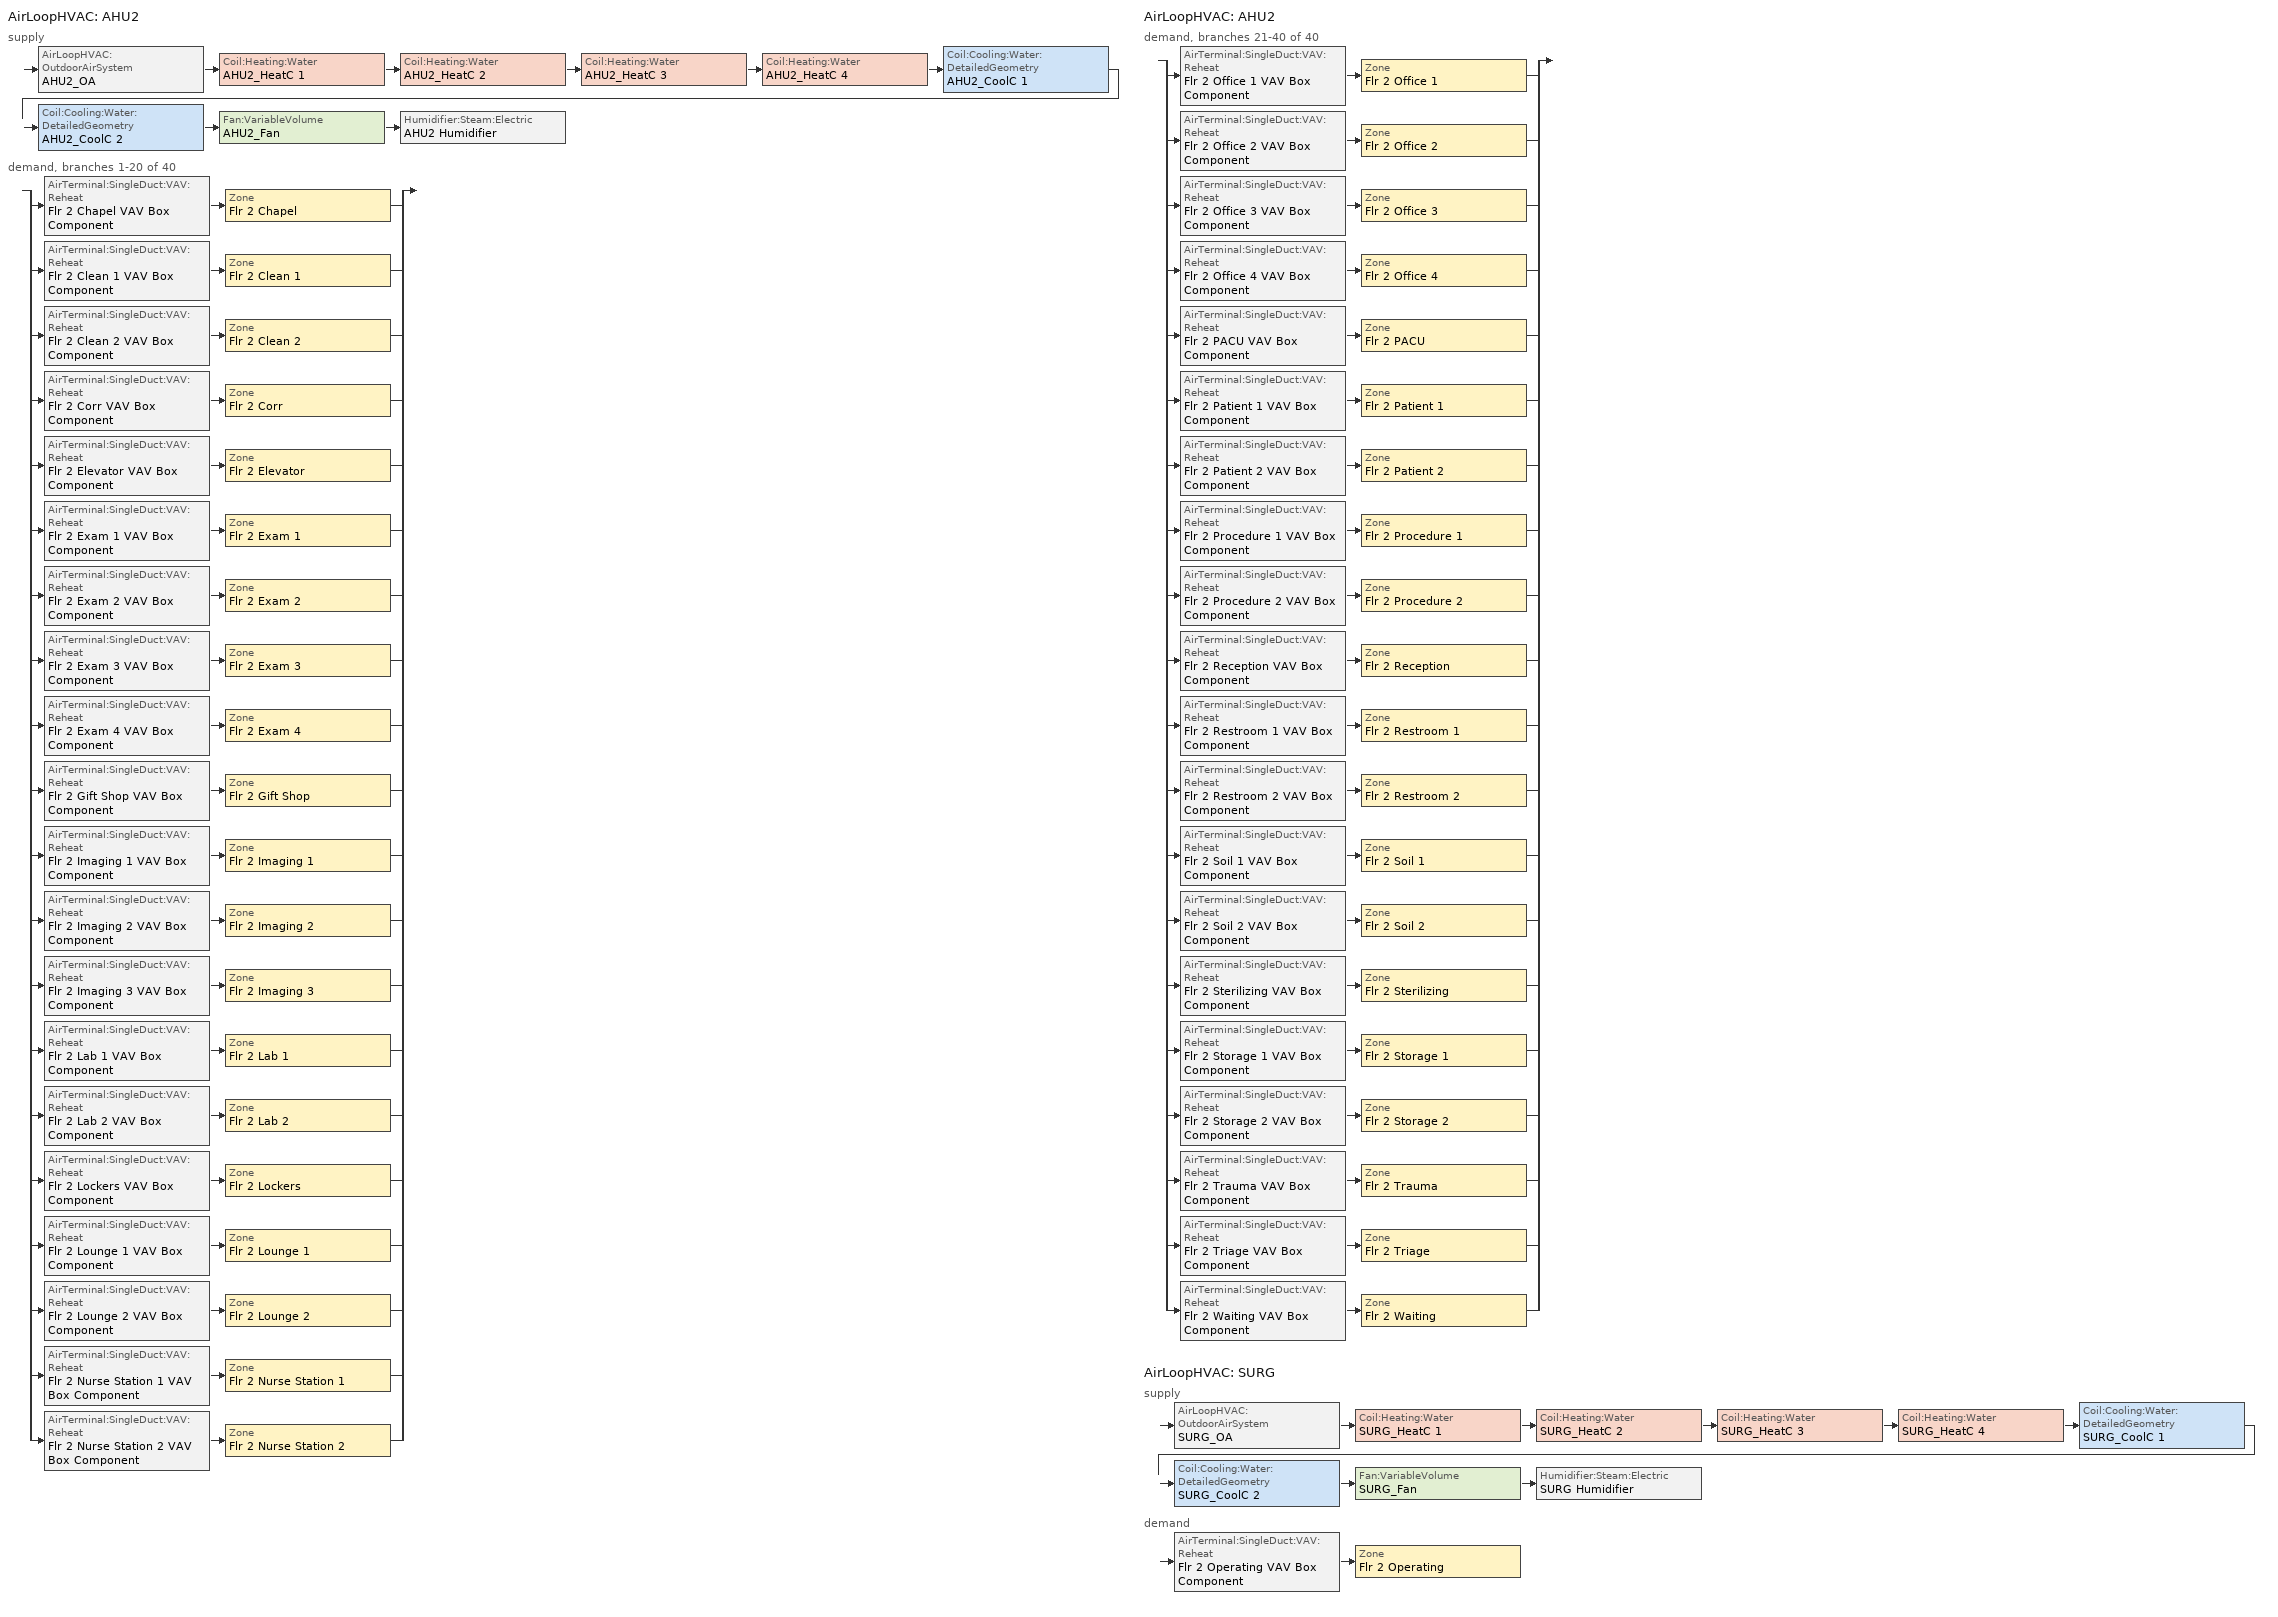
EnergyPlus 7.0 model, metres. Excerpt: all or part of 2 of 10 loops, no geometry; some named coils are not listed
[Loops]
AirLoopHVAC 'AHU2'
 supply: AirLoopHVAC:OutdoorAirSystem 'AHU2_OA' > Coil:Heating:Water 'AHU2_HeatC 1' > Coil:Heating:Water 'AHU2_HeatC 2' > Coil:Heating:Water 'AHU2_HeatC 3' > Coil:Heating:Water 'AHU2_HeatC 4' > Coil:Cooling:Water:DetailedGeometry 'AHU2_CoolC 1' > Coil:Cooling:Water:DetailedGeometry 'AHU2_CoolC 2' > Fan:VariableVolume 'AHU2_Fan' > Humidifier:Steam:Electric 'AHU2 Humidifier'
 demand, branches 1-20 of 40: split
  | AirTerminal:SingleDuct:VAV:Reheat 'Flr 2 Chapel VAV Box Component' > Zone 'Flr 2 Chapel'
  | AirTerminal:SingleDuct:VAV:Reheat 'Flr 2 Clean 1 VAV Box Component' > Zone 'Flr 2 Clean 1'
  | AirTerminal:SingleDuct:VAV:Reheat 'Flr 2 Clean 2 VAV Box Component' > Zone 'Flr 2 Clean 2'
  | AirTerminal:SingleDuct:VAV:Reheat 'Flr 2 Corr VAV Box Component' > Zone 'Flr 2 Corr'
  | AirTerminal:SingleDuct:VAV:Reheat 'Flr 2 Elevator VAV Box Component' > Zone 'Flr 2 Elevator'
  | AirTerminal:SingleDuct:VAV:Reheat 'Flr 2 Exam 1 VAV Box Component' > Zone 'Flr 2 Exam 1'
  | AirTerminal:SingleDuct:VAV:Reheat 'Flr 2 Exam 2 VAV Box Component' > Zone 'Flr 2 Exam 2'
  | AirTerminal:SingleDuct:VAV:Reheat 'Flr 2 Exam 3 VAV Box Component' > Zone 'Flr 2 Exam 3'
  | AirTerminal:SingleDuct:VAV:Reheat 'Flr 2 Exam 4 VAV Box Component' > Zone 'Flr 2 Exam 4'
  | AirTerminal:SingleDuct:VAV:Reheat 'Flr 2 Gift Shop VAV Box Component' > Zone 'Flr 2 Gift Shop'
  | AirTerminal:SingleDuct:VAV:Reheat 'Flr 2 Imaging 1 VAV Box Component' > Zone 'Flr 2 Imaging 1'
  | AirTerminal:SingleDuct:VAV:Reheat 'Flr 2 Imaging 2 VAV Box Component' > Zone 'Flr 2 Imaging 2'
  | AirTerminal:SingleDuct:VAV:Reheat 'Flr 2 Imaging 3 VAV Box Component' > Zone 'Flr 2 Imaging 3'
  | AirTerminal:SingleDuct:VAV:Reheat 'Flr 2 Lab 1 VAV Box Component' > Zone 'Flr 2 Lab 1'
  | AirTerminal:SingleDuct:VAV:Reheat 'Flr 2 Lab 2 VAV Box Component' > Zone 'Flr 2 Lab 2'
  | AirTerminal:SingleDuct:VAV:Reheat 'Flr 2 Lockers VAV Box Component' > Zone 'Flr 2 Lockers'
  | AirTerminal:SingleDuct:VAV:Reheat 'Flr 2 Lounge 1 VAV Box Component' > Zone 'Flr 2 Lounge 1'
  | AirTerminal:SingleDuct:VAV:Reheat 'Flr 2 Lounge 2 VAV Box Component' > Zone 'Flr 2 Lounge 2'
  | AirTerminal:SingleDuct:VAV:Reheat 'Flr 2 Nurse Station 1 VAV Box Component' > Zone 'Flr 2 Nurse Station 1'
  | AirTerminal:SingleDuct:VAV:Reheat 'Flr 2 Nurse Station 2 VAV Box Component' > Zone 'Flr 2 Nurse Station 2'
AirLoopHVAC 'AHU2'
 demand, branches 21-40 of 40: split
  | AirTerminal:SingleDuct:VAV:Reheat 'Flr 2 Office 1 VAV Box Component' > Zone 'Flr 2 Office 1'
  | AirTerminal:SingleDuct:VAV:Reheat 'Flr 2 Office 2 VAV Box Component' > Zone 'Flr 2 Office 2'
  | AirTerminal:SingleDuct:VAV:Reheat 'Flr 2 Office 3 VAV Box Component' > Zone 'Flr 2 Office 3'
  | AirTerminal:SingleDuct:VAV:Reheat 'Flr 2 Office 4 VAV Box Component' > Zone 'Flr 2 Office 4'
  | AirTerminal:SingleDuct:VAV:Reheat 'Flr 2 PACU VAV Box Component' > Zone 'Flr 2 PACU'
  | AirTerminal:SingleDuct:VAV:Reheat 'Flr 2 Patient 1 VAV Box Component' > Zone 'Flr 2 Patient 1'
  | AirTerminal:SingleDuct:VAV:Reheat 'Flr 2 Patient 2 VAV Box Component' > Zone 'Flr 2 Patient 2'
  | AirTerminal:SingleDuct:VAV:Reheat 'Flr 2 Procedure 1 VAV Box Component' > Zone 'Flr 2 Procedure 1'
  | AirTerminal:SingleDuct:VAV:Reheat 'Flr 2 Procedure 2 VAV Box Component' > Zone 'Flr 2 Procedure 2'
  | AirTerminal:SingleDuct:VAV:Reheat 'Flr 2 Reception VAV Box Component' > Zone 'Flr 2 Reception'
  | AirTerminal:SingleDuct:VAV:Reheat 'Flr 2 Restroom 1 VAV Box Component' > Zone 'Flr 2 Restroom 1'
  | AirTerminal:SingleDuct:VAV:Reheat 'Flr 2 Restroom 2 VAV Box Component' > Zone 'Flr 2 Restroom 2'
  | AirTerminal:SingleDuct:VAV:Reheat 'Flr 2 Soil 1 VAV Box Component' > Zone 'Flr 2 Soil 1'
  | AirTerminal:SingleDuct:VAV:Reheat 'Flr 2 Soil 2 VAV Box Component' > Zone 'Flr 2 Soil 2'
  | AirTerminal:SingleDuct:VAV:Reheat 'Flr 2 Sterilizing VAV Box Component' > Zone 'Flr 2 Sterilizing'
  | AirTerminal:SingleDuct:VAV:Reheat 'Flr 2 Storage 1 VAV Box Component' > Zone 'Flr 2 Storage 1'
  | AirTerminal:SingleDuct:VAV:Reheat 'Flr 2 Storage 2 VAV Box Component' > Zone 'Flr 2 Storage 2'
  | AirTerminal:SingleDuct:VAV:Reheat 'Flr 2 Trauma VAV Box Component' > Zone 'Flr 2 Trauma'
  | AirTerminal:SingleDuct:VAV:Reheat 'Flr 2 Triage VAV Box Component' > Zone 'Flr 2 Triage'
  | AirTerminal:SingleDuct:VAV:Reheat 'Flr 2 Waiting VAV Box Component' > Zone 'Flr 2 Waiting'
AirLoopHVAC 'SURG'
 supply: AirLoopHVAC:OutdoorAirSystem 'SURG_OA' > Coil:Heating:Water 'SURG_HeatC 1' > Coil:Heating:Water 'SURG_HeatC 2' > Coil:Heating:Water 'SURG_HeatC 3' > Coil:Heating:Water 'SURG_HeatC 4' > Coil:Cooling:Water:DetailedGeometry 'SURG_CoolC 1' > Coil:Cooling:Water:DetailedGeometry 'SURG_CoolC 2' > Fan:VariableVolume 'SURG_Fan' > Humidifier:Steam:Electric 'SURG Humidifier'
 demand: AirTerminal:SingleDuct:VAV:Reheat 'Flr 2 Operating VAV Box Component' > Zone 'Flr 2 Operating'
[Sizing:Zone] Zone Cooling Design Supply Air Temperature {C}=14; Zone Heating Design Supply Air Temperature {C}=40; Zone Cooling Design Supply Air Humidity Ratio {kg-H20/kg-air}=0.0085; Zone Heating Design Supply Air Humidity Ratio {kg-H20/kg-air}=0.008; Cooling Minimum Air Flow Fraction=0; Heating Design Air Flow Method {Flow/Zone | DesignDay}=DesignDay; Heating Design Air Flow Rate=0; Design Zone Air Distribution Effectiveness in Cooling Mode=1; Design Zone Air Distribution Effectiveness in Heating Mode=1
Name | Design Specification Outdoor Air Object | Cooling Design Air Flow Method {Flow/Zone | DesignDay | DesignDayWithLimit} | Cooling Minimum Air Flow
Flr 2 Chapel | Flr 2 Chapel OA Design Spec | DesignDay
Flr 2 Clean 1 | Flr 2 Clean 1 OA Design Spec | DesignDayWithLimit | 0.151967
Flr 2 Clean 2 | Flr 2 Clean 2 OA Design Spec | DesignDayWithLimit | 0.100682
Flr 2 Corr | Flr 2 Corr OA Design Spec | DesignDayWithLimit | 0.818042
Flr 2 Elevator | Flr 2 Elevator OA Design Spec | DesignDay
Flr 2 Exam 1 | Flr 2 Exam 1 OA Design Spec | DesignDayWithLimit | 1.98218
Flr 2 Exam 2 | Flr 2 Exam 2 OA Design Spec | DesignDayWithLimit | 0.637129
Flr 2 Exam 3 | Flr 2 Exam 3 OA Design Spec | DesignDayWithLimit | 1.91139
Flr 2 Exam 4 | Flr 2 Exam 4 OA Design Spec | DesignDayWithLimit | 1.88779
Flr 2 Gift Shop | Flr 2 Gift Shop OA Design Spec | DesignDay
Flr 2 Imaging 1 | Flr 2 Imaging 1 OA Design Spec | DesignDayWithLimit | 1.0902
Flr 2 Imaging 2 | Flr 2 Imaging 2 OA Design Spec | DesignDayWithLimit | 1.60462
Flr 2 Imaging 3 | Flr 2 Imaging 3 OA Design Spec | DesignDayWithLimit | 1.88779
Flr 2 Lab 1 | Flr 2 Lab 1 OA Design Spec | DesignDayWithLimit | 1.07604
Flr 2 Lab 2 | Flr 2 Lab 2 OA Design Spec | DesignDayWithLimit | 1.60462
Flr 2 Lockers | Flr 2 Lockers OA Design Spec | DesignDayWithLimit | 0.589934
Flr 2 Lounge 1 | Flr 2 Lounge 1 OA Design Spec | DesignDay
Flr 2 Lounge 2 | Flr 2 Lounge 2 OA Design Spec | DesignDay
Flr 2 Nurse Station 1 | Flr 2 Nurse Station 1 OA Design Spec | DesignDay
Flr 2 Nurse Station 2 | Flr 2 Nurse Station 2 OA Design Spec | DesignDay
Flr 2 Office 1 | Flr 2 Office 1 OA Design Spec | DesignDay
Flr 2 Office 2 | Flr 2 Office 2 OA Design Spec | DesignDay
Flr 2 Office 3 | Flr 2 Office 3 OA Design Spec | DesignDay
Flr 2 Office 4 | Flr 2 Office 4 OA Design Spec | DesignDay
Flr 2 Operating | Flr 2 Operating OA Design Spec | DesignDayWithLimit | 30.3242
Flr 2 PACU | Flr 2 PACU OA Design Spec | DesignDayWithLimit | 1.91139
Flr 2 Patient 1 | Flr 2 Patient 1 OA Design Spec | DesignDayWithLimit | 1.6084
Flr 2 Patient 2 | Flr 2 Patient 2 OA Design Spec | DesignDayWithLimit | 1.32428
Flr 2 Procedure 1 | Flr 2 Procedure 1 OA Design Spec | DesignDayWithLimit | 2.97327
Flr 2 Procedure 2 | Flr 2 Procedure 2 OA Design Spec | DesignDayWithLimit | 1.60462
Flr 2 Reception | Flr 2 Reception OA Design Spec | DesignDay
Flr 2 Restroom 1 | Flr 2 Restroom 1 OA Design Spec | DesignDayWithLimit | 0.503411
Flr 2 Restroom 2 | Flr 2 Restroom 2 OA Design Spec | DesignDayWithLimit | 0.707921
Flr 2 Soil 1 | Flr 2 Soil 1 OA Design Spec | DesignDayWithLimit | 0.379918
Flr 2 Soil 2 | Flr 2 Soil 2 OA Design Spec | DesignDayWithLimit | 0.251705
Flr 2 Sterilizing | Flr 2 Sterilizing OA Design Spec | DesignDayWithLimit | 1.06975
Flr 2 Storage 1 | Flr 2 Storage 1 OA Design Spec | DesignDay
Flr 2 Storage 2 | Flr 2 Storage 2 OA Design Spec | DesignDay
Flr 2 Trauma | Flr 2 Trauma OA Design Spec | DesignDayWithLimit | 5.28581
Flr 2 Triage | Flr 2 Triage OA Design Spec | DesignDayWithLimit | 0.825908
Flr 2 Waiting | Flr 2 Waiting OA Design Spec | DesignDay
[DesignSpecification:OutdoorAir] Outdoor Air Method=Flow/Zone; Outdoor Air Flow Per Person {m3/s-person}=0; Outdoor Air Flow Per Zone Floor Area {m3/s-m2}=0; Outdoor Air Flow Air Changes per Hour {1/hr}=0
Name | Outdoor Air Flow Per Zone {m3/s}
Flr 2 Chapel OA Design Spec | 0.0818675
Flr 2 Clean 1 OA Design Spec | 0.0193833
Flr 2 Clean 2 OA Design Spec | 0.012842
Flr 2 Corr OA Design Spec | 0.147344
Flr 2 Elevator OA Design Spec | 0.178437
Flr 2 Exam 1 OA Design Spec | 0.168551
Flr 2 Exam 2 OA Design Spec | 0.054177
Flr 2 Exam 3 OA Design Spec | 0.162531
Flr 2 Exam 4 OA Design Spec; Flr 2 Imaging 3 OA Design Spec; Flr 2 Nurse Station 2 OA Design Spec | 0.160525
Flr 2 Gift Shop OA Design Spec | 0.0722361
Flr 2 Imaging 1 OA Design Spec | 0.0927029
Flr 2 Imaging 2 OA Design Spec; Flr 2 Lab 2 OA Design Spec | 0.136446
Flr 2 Lab 1 OA Design Spec | 0.091499
Flr 2 Lockers OA Design Spec | 0.530941
Flr 2 Lounge 1 OA Design Spec | 0.0481574
Flr 2 Lounge 2 OA Design Spec | 0.0351147
Flr 2 Nurse Station 1 OA Design Spec | 0.0517692
Flr 2 Office 1 OA Design Spec | 0.0939069
Flr 2 Office 2 OA Design Spec | 0.0770518
Flr 2 Office 3 OA Design Spec | 0.120393
Flr 2 Office 4 OA Design Spec | 0.140459
Flr 2 Operating OA Design Spec | 5.45836
Flr 2 PACU OA Design Spec | 0.573416
Flr 2 Patient 1 OA Design Spec | 0.482519
Flr 2 Patient 2 OA Design Spec | 0.397285
Flr 2 Procedure 1 OA Design Spec | 0.535188
Flr 2 Procedure 2 OA Design Spec | 0.288832
Flr 2 Reception OA Design Spec | 0.17348
Flr 2 Restroom 1 OA Design Spec | 0.45307
Flr 2 Restroom 2 OA Design Spec | 0.637129
Flr 2 Soil 1 OA Design Spec | 0.341926
Flr 2 Soil 2 OA Design Spec | 0.226535
Flr 2 Sterilizing OA Design Spec | 0.962773
Flr 2 Storage 1 OA Design Spec | 0.0850063
Flr 2 Storage 2 OA Design Spec | 0.0362693
Flr 2 Trauma OA Design Spec | 0.951446
Flr 2 Triage OA Design Spec | 0.743317
Flr 2 Waiting OA Design Spec | 0.386613
[ZoneControl:Thermostat] Control Type Schedule=Dual Zone Control Type Sched
Name | Zone | Control 1
Flr 2 Chapel Thermostat | Flr 2 Chapel | Flr 2 Chapel DualSPSched
Flr 2 Clean 1 Thermostat | Flr 2 Clean 1 | Flr 2 Clean 1 DualSPSched
Flr 2 Clean 2 Thermostat | Flr 2 Clean 2 | Flr 2 Clean 2 DualSPSched
Flr 2 Corr Thermostat | Flr 2 Corr | Flr 2 Corr DualSPSched
Flr 2 Elevator Thermostat | Flr 2 Elevator | Flr 2 Elevator DualSPSched
Flr 2 Exam 1 Thermostat | Flr 2 Exam 1 | Flr 2 Exam 1 DualSPSched
Flr 2 Exam 2 Thermostat | Flr 2 Exam 2 | Flr 2 Exam 2 DualSPSched
Flr 2 Exam 3 Thermostat | Flr 2 Exam 3 | Flr 2 Exam 3 DualSPSched
Flr 2 Exam 4 Thermostat | Flr 2 Exam 4 | Flr 2 Exam 4 DualSPSched
Flr 2 Gift Shop Thermostat | Flr 2 Gift Shop | Flr 2 Gift Shop DualSPSched
Flr 2 Imaging 1 Thermostat | Flr 2 Imaging 1 | Flr 2 Imaging 1 DualSPSched
Flr 2 Imaging 2 Thermostat | Flr 2 Imaging 2 | Flr 2 Imaging 2 DualSPSched
Flr 2 Imaging 3 Thermostat | Flr 2 Imaging 3 | Flr 2 Imaging 3 DualSPSched
Flr 2 Lab 1 Thermostat | Flr 2 Lab 1 | Flr 2 Lab 1 DualSPSched
Flr 2 Lab 2 Thermostat | Flr 2 Lab 2 | Flr 2 Lab 2 DualSPSched
Flr 2 Lockers Thermostat | Flr 2 Lockers | Flr 2 Lockers DualSPSched
Flr 2 Lounge 1 Thermostat | Flr 2 Lounge 1 | Flr 2 Lounge 1 DualSPSched
Flr 2 Lounge 2 Thermostat | Flr 2 Lounge 2 | Flr 2 Lounge 2 DualSPSched
Flr 2 Nurse Station 1 Thermostat | Flr 2 Nurse Station 1 | Flr 2 Nurse Station 1 DualSPSched
Flr 2 Nurse Station 2 Thermostat | Flr 2 Nurse Station 2 | Flr 2 Nurse Station 2 DualSPSched
Flr 2 Office 1 Thermostat | Flr 2 Office 1 | Flr 2 Office 1 DualSPSched
Flr 2 Office 2 Thermostat | Flr 2 Office 2 | Flr 2 Office 2 DualSPSched
Flr 2 Office 3 Thermostat | Flr 2 Office 3 | Flr 2 Office 3 DualSPSched
Flr 2 Office 4 Thermostat | Flr 2 Office 4 | Flr 2 Office 4 DualSPSched
Flr 2 Operating Thermostat | Flr 2 Operating | Flr 2 Operating DualSPSched
Flr 2 PACU Thermostat | Flr 2 PACU | Flr 2 PACU DualSPSched
Flr 2 Patient 1 Thermostat | Flr 2 Patient 1 | Flr 2 Patient 1 DualSPSched
Flr 2 Patient 2 Thermostat | Flr 2 Patient 2 | Flr 2 Patient 2 DualSPSched
Flr 2 Procedure 1 Thermostat | Flr 2 Procedure 1 | Flr 2 Procedure 1 DualSPSched
Flr 2 Procedure 2 Thermostat | Flr 2 Procedure 2 | Flr 2 Procedure 2 DualSPSched
Flr 2 Reception Thermostat | Flr 2 Reception | Flr 2 Reception DualSPSched
Flr 2 Restroom 1 Thermostat | Flr 2 Restroom 1 | Flr 2 Restroom 1 DualSPSched
Flr 2 Restroom 2 Thermostat | Flr 2 Restroom 2 | Flr 2 Restroom 2 DualSPSched
Flr 2 Soil 1 Thermostat | Flr 2 Soil 1 | Flr 2 Soil 1 DualSPSched
Flr 2 Soil 2 Thermostat | Flr 2 Soil 2 | Flr 2 Soil 2 DualSPSched
Flr 2 Sterilizing Thermostat | Flr 2 Sterilizing | Flr 2 Sterilizing DualSPSched
Flr 2 Storage 1 Thermostat | Flr 2 Storage 1 | Flr 2 Storage 1 DualSPSched
Flr 2 Storage 2 Thermostat | Flr 2 Storage 2 | Flr 2 Storage 2 DualSPSched
Flr 2 Trauma Thermostat | Flr 2 Trauma | Flr 2 Trauma DualSPSched
Flr 2 Triage Thermostat | Flr 2 Triage | Flr 2 Triage DualSPSched
Flr 2 Waiting Thermostat | Flr 2 Waiting | Flr 2 Waiting DualSPSched
[ThermostatSetpoint:DualSetpoint]
Name | Heating Setpoint Temperature Schedule | Cooling Setpoint Temperature Schedule
Flr 2 Chapel DualSPSched; Flr 2 Exam 1 DualSPSched; Flr 2 Exam 2 DualSPSched; Flr 2 Exam 3 DualSPSched; Flr 2 Exam 4 DualSPSched; Flr 2 Gift Shop DualSPSched; Flr 2 Office 1 DualSPSched; Flr 2 Office 2 DualSPSched; Flr 2 Office 3 DualSPSched; Flr 2 Office 4 DualSPSched; Flr 2 Procedure 1 DualSPSched; Flr 2 Procedure 2 DualSPSched; Flr 2 Storage 1 DualSPSched; Flr 2 Storage 2 DualSPSched | Heating_Tstat_Office | Cooling_Tstat_Office
Flr 2 Clean 1 DualSPSched; Flr 2 Clean 2 DualSPSched; Flr 2 Corr DualSPSched; Flr 2 Elevator DualSPSched; Flr 2 Imaging 1 DualSPSched; Flr 2 Imaging 2 DualSPSched; Flr 2 Imaging 3 DualSPSched; Flr 2 Lab 1 DualSPSched; Flr 2 Lab 2 DualSPSched; Flr 2 Lockers DualSPSched; Flr 2 Lounge 1 DualSPSched; Flr 2 Lounge 2 DualSPSched; Flr 2 Nurse Station 1 DualSPSched; Flr 2 Nurse Station 2 DualSPSched; Flr 2 PACU DualSPSched; Flr 2 Patient 1 DualSPSched; Flr 2 Patient 2 DualSPSched; Flr 2 Reception DualSPSched; Flr 2 Restroom 1 DualSPSched; Flr 2 Restroom 2 DualSPSched; Flr 2 Soil 1 DualSPSched; Flr 2 Soil 2 DualSPSched; Flr 2 Sterilizing DualSPSched; Flr 2 Trauma DualSPSched; Flr 2 Triage DualSPSched; Flr 2 Waiting DualSPSched | Heating_Tstat_24_7 | Cooling_Tstat_24_7
Flr 2 Operating DualSPSched | Heating_Tstat_OR | Cooling_Tstat_OR
[Zone equipment]
Flr 2 Chapel: Flr 2 Chapel VAV Box Component
Flr 2 Clean 1: Flr 2 Clean 1 VAV Box Component
Flr 2 Clean 2: Flr 2 Clean 2 VAV Box Component
Flr 2 Corr: Flr 2 Corr VAV Box Component
Flr 2 Elevator: Flr 2 Elevator VAV Box Component
Flr 2 Exam 1: Flr 2 Exam 1 VAV Box Component
Flr 2 Exam 2: Flr 2 Exam 2 VAV Box Component
Flr 2 Exam 3: Flr 2 Exam 3 VAV Box Component
Flr 2 Exam 4: Flr 2 Exam 4 VAV Box Component
Flr 2 Gift Shop: Flr 2 Gift Shop VAV Box Component
Flr 2 Imaging 1: Flr 2 Imaging 1 VAV Box Component
Flr 2 Imaging 2: Flr 2 Imaging 2 VAV Box Component
Flr 2 Imaging 3: Flr 2 Imaging 3 VAV Box Component
Flr 2 Lab 1: Flr 2 Lab 1 VAV Box Component
Flr 2 Lab 2: Flr 2 Lab 2 VAV Box Component
Flr 2 Lockers: Flr 2 Lockers VAV Box Component, Flr 2 Lockers Exhaust Fan 1
Flr 2 Lounge 1: Flr 2 Lounge 1 VAV Box Component
Flr 2 Lounge 2: Flr 2 Lounge 2 VAV Box Component
Flr 2 Nurse Station 1: Flr 2 Nurse Station 1 VAV Box Component
Flr 2 Nurse Station 2: Flr 2 Nurse Station 2 VAV Box Component
Flr 2 Office 1: Flr 2 Office 1 VAV Box Component
Flr 2 Office 2: Flr 2 Office 2 VAV Box Component
Flr 2 Office 3: Flr 2 Office 3 VAV Box Component
Flr 2 Office 4: Flr 2 Office 4 VAV Box Component
Flr 2 Operating: Flr 2 Operating VAV Box Component
Flr 2 PACU: Flr 2 PACU VAV Box Component
Flr 2 Patient 1: Flr 2 Patient 1 VAV Box Component
Flr 2 Patient 2: Flr 2 Patient 2 VAV Box Component
Flr 2 Procedure 1: Flr 2 Procedure 1 VAV Box Component
Flr 2 Procedure 2: Flr 2 Procedure 2 VAV Box Component
Flr 2 Reception: Flr 2 Reception VAV Box Component
Flr 2 Restroom 1: Flr 2 Restroom 1 VAV Box Component, Flr 2 Restroom 1 Exhaust Fan 1
Flr 2 Restroom 2: Flr 2 Restroom 2 VAV Box Component, Flr 2 Restroom 2 Exhaust Fan 1
Flr 2 Soil 1: Flr 2 Soil 1 VAV Box Component, Flr 2 Soil 1 Exhaust Fan 1
Flr 2 Soil 2: Flr 2 Soil 2 VAV Box Component, Flr 2 Soil 2 Exhaust Fan 1
Flr 2 Sterilizing: Flr 2 Sterilizing VAV Box Component, Flr 2 Sterilizing Exhaust Fan 1
Flr 2 Storage 1: Flr 2 Storage 1 VAV Box Component
Flr 2 Storage 2: Flr 2 Storage 2 VAV Box Component
Flr 2 Trauma: Flr 2 Trauma VAV Box Component
Flr 2 Triage: Flr 2 Triage VAV Box Component, Flr 2 Triage Exhaust Fan 1
Flr 2 Waiting: Flr 2 Waiting VAV Box Component
[AirTerminal:SingleDuct:VAV:Reheat] Availability Schedule=ALWAYS_ON; Maximum Air Flow Rate {m3/s}=AUTOSIZE; Zone Minimum Air Flow Input Method=Constant; Maximum Hot Water or Steam Flow Rate {m3/s}=AUTOSIZE; Minimum Hot Water or Steam Flow Rate {m3/s}=0; Convergence Tolerance=0.001; Damper Heating Action=Reverse; Maximum Flow per Zone Floor Area during Reheat {m3/s-m2}=AUTOCALCULATE; Maximum Flow Fraction During Reheat=AUTOCALCULATE; Maximum Reheat Air Temperature {C}=50
Name | Constant Minimum Air Flow Fraction | Reheat Coil
Flr 2 Chapel VAV Box Component | 0.3 | Flr 2 Chapel VAV Box Reheat Coil
Flr 2 Clean 1 VAV Box Component | 1 | Flr 2 Clean 1 VAV Box Reheat Coil
Flr 2 Clean 2 VAV Box Component | 1 | Flr 2 Clean 2 VAV Box Reheat Coil
Flr 2 Corr VAV Box Component | 1 | Flr 2 Corr VAV Box Reheat Coil
Flr 2 Elevator VAV Box Component | 0.3 | Flr 2 Elevator VAV Box Reheat Coil
Flr 2 Exam 1 VAV Box Component | 1 | Flr 2 Exam 1 VAV Box Reheat Coil
Flr 2 Exam 2 VAV Box Component | 1 | Flr 2 Exam 2 VAV Box Reheat Coil
Flr 2 Exam 3 VAV Box Component | 1 | Flr 2 Exam 3 VAV Box Reheat Coil
Flr 2 Exam 4 VAV Box Component | 1 | Flr 2 Exam 4 VAV Box Reheat Coil
Flr 2 Gift Shop VAV Box Component | 0.3 | Flr 2 Gift Shop VAV Box Reheat Coil
Flr 2 Imaging 1 VAV Box Component | 1 | Flr 2 Imaging 1 VAV Box Reheat Coil
Flr 2 Imaging 2 VAV Box Component | 1 | Flr 2 Imaging 2 VAV Box Reheat Coil
Flr 2 Imaging 3 VAV Box Component | 1 | Flr 2 Imaging 3 VAV Box Reheat Coil
Flr 2 Lab 1 VAV Box Component | 1 | Flr 2 Lab 1 VAV Box Reheat Coil
Flr 2 Lab 2 VAV Box Component | 1 | Flr 2 Lab 2 VAV Box Reheat Coil
Flr 2 Lockers VAV Box Component | 1 | Flr 2 Lockers VAV Box Reheat Coil
Flr 2 Lounge 1 VAV Box Component | 0.3 | Flr 2 Lounge 1 VAV Box Reheat Coil
Flr 2 Lounge 2 VAV Box Component | 0.3 | Flr 2 Lounge 2 VAV Box Reheat Coil
Flr 2 Nurse Station 1 VAV Box Component | 0.3 | Flr 2 Nurse Station 1 VAV Box Reheat Coil
Flr 2 Nurse Station 2 VAV Box Component | 0.3 | Flr 2 Nurse Station 2 VAV Box Reheat Coil
Flr 2 Office 1 VAV Box Component | 0.3 | Flr 2 Office 1 VAV Box Reheat Coil
Flr 2 Office 2 VAV Box Component | 0.3 | Flr 2 Office 2 VAV Box Reheat Coil
Flr 2 Office 3 VAV Box Component | 0.3 | Flr 2 Office 3 VAV Box Reheat Coil
Flr 2 Office 4 VAV Box Component | 0.3 | Flr 2 Office 4 VAV Box Reheat Coil
Flr 2 Operating VAV Box Component | 1 | Flr 2 Operating VAV Box Reheat Coil
Flr 2 PACU VAV Box Component | 1 | Flr 2 PACU VAV Box Reheat Coil
Flr 2 Patient 1 VAV Box Component | 1 | Flr 2 Patient 1 VAV Box Reheat Coil
Flr 2 Patient 2 VAV Box Component | 1 | Flr 2 Patient 2 VAV Box Reheat Coil
Flr 2 Procedure 1 VAV Box Component | 1 | Flr 2 Procedure 1 VAV Box Reheat Coil
Flr 2 Procedure 2 VAV Box Component | 1 | Flr 2 Procedure 2 VAV Box Reheat Coil
Flr 2 Reception VAV Box Component | 0.3 | Flr 2 Reception VAV Box Reheat Coil
Flr 2 Restroom 1 VAV Box Component | 1 | Flr 2 Restroom 1 VAV Box Reheat Coil
Flr 2 Restroom 2 VAV Box Component | 1 | Flr 2 Restroom 2 VAV Box Reheat Coil
Flr 2 Soil 1 VAV Box Component | 1 | Flr 2 Soil 1 VAV Box Reheat Coil
Flr 2 Soil 2 VAV Box Component | 1 | Flr 2 Soil 2 VAV Box Reheat Coil
Flr 2 Sterilizing VAV Box Component | 1 | Flr 2 Sterilizing VAV Box Reheat Coil
Flr 2 Storage 1 VAV Box Component | 0.3 | Flr 2 Storage 1 VAV Box Reheat Coil
Flr 2 Storage 2 VAV Box Component | 0.3 | Flr 2 Storage 2 VAV Box Reheat Coil
Flr 2 Trauma VAV Box Component | 1 | Flr 2 Trauma VAV Box Reheat Coil
Flr 2 Triage VAV Box Component | 1 | Flr 2 Triage VAV Box Reheat Coil
Flr 2 Waiting VAV Box Component | 0.3 | Flr 2 Waiting VAV Box Reheat Coil
[Coil:Heating:Water] Availability Schedule=ALWAYS_ON; U-Factor Times Area Value {W/K}=AUTOSIZE; Maximum Water Flow Rate {m3/s}=AUTOSIZE; Coil Peformance input method=UFactorTimesAreaAndDesignWaterFlowRate; Nominal Capacity=AUTOSIZE; Design Inlet Water Temperature=82.2; Design Inlet Air Temperature=16.6; Design Outlet Water Temperature=71.1; Design Outlet Air Temperature=32.2; Rated Ratio for Air and Water Convection=1
AHU2_HeatC 1; AHU2_HeatC 2; AHU2_HeatC 3; AHU2_HeatC 4; SURG_HeatC 1; SURG_HeatC 2; SURG_HeatC 3; SURG_HeatC 4
[Fan:ZoneExhaust] Availability Schedule=Hours_of_operation; Fan Efficiency=0.5; Pressure Rise {Pa}=187
Name | Maximum Flow Rate {m3/s} [*******]
Flr 2 Lockers Exhaust Fan 1 | 0.5309
Flr 2 Restroom 1 Exhaust Fan 1 | 0.4531
Flr 2 Restroom 2 Exhaust Fan 1 | 0.6371
Flr 2 Soil 1 Exhaust Fan 1 | 0.3419
Flr 2 Soil 2 Exhaust Fan 1 | 0.2265
Flr 2 Sterilizing Exhaust Fan 1 | 0.9628
Flr 2 Triage Exhaust Fan 1 | 0.7433
[AirLoopHVAC] Design Supply Air Flow Rate {m3/s}=AUTOSIZE
AHU2; SURG
[Controller:WaterCoil] Maximum Actuated Flow {m3/s}=AUTOSIZE; Minimum Actuated Flow {m3/s}=0
Name | Control Variable {Temperature | HumidityRatio | TemperatureAndHumidityRatio | Flow} | Action {Normal | Reverse} | Actuator Variable {FLOW} | Controller Convergence Tolerance {delta C} [Delta temp from setpoint] | Actuator Variable {Flow}
AHU2_HeatC 1_Controller; AHU2_HeatC 2_Controller; AHU2_HeatC 3_Controller; AHU2_HeatC 4_Controller; SURG_HeatC 1_Controller; SURG_HeatC 2_Controller; SURG_HeatC 3_Controller; SURG_HeatC 4_Controller | Temperature | Normal | Flow | 0.0001
AHU2_CoolC 1_Controller; AHU2_CoolC 2_Controller; SURG_CoolC 1_Controller; SURG_CoolC 2_Controller | TemperatureAndHumidityRatio | Reverse |  |  | Flow
[SetpointManager:MixedAir]
Name | Control Variable {Temperature} | Setpoint Node or NodeList | Control Variable
AHU2_HeatC 1 SAT Manager | Temperature | AHU2_HeatC 1-AHU2_HeatC 2Node
AHU2_HeatC 2 SAT Manager | Temperature | AHU2_HeatC 2-AHU2_HeatC 3Node
AHU2_HeatC 3 SAT Manager | Temperature | AHU2_HeatC 3-AHU2_HeatC 4Node
AHU2_HeatC 4 SAT Manager | Temperature | AHU2_HeatC 4-AHU2_CoolC 1Node
AHU2_CoolC 1 SAT Manager | Temperature | AHU2_CoolC 1-AHU2_CoolC 2Node
AHU2 OA Mixed Air Temp Manager |  | AHU2_OA-AHU2_HeatC 1Node | Temperature
SURG_HeatC 1 SAT Manager | Temperature | SURG_HeatC 1-SURG_HeatC 2Node
SURG_HeatC 2 SAT Manager | Temperature | SURG_HeatC 2-SURG_HeatC 3Node
SURG_HeatC 3 SAT Manager | Temperature | SURG_HeatC 3-SURG_HeatC 4Node
SURG_HeatC 4 SAT Manager | Temperature | SURG_HeatC 4-SURG_CoolC 1Node
SURG_CoolC 1 SAT Manager | Temperature | SURG_CoolC 1-SURG_CoolC 2Node
SURG OA Mixed Air Temp Manager |  | SURG_OA-SURG_HeatC 1Node | Temperature
[SetpointManager:SingleZone:Humidity:Maximum]
Name | Setpoint Node or NodeList
AHU2_CoolC 1 HUMRAT Setpoint | AHU2_CoolC 1-AHU2_CoolC 2Node
AHU2_CoolC 2 HUMRAT Setpoint | AHU2_CoolC 2-AHU2_FanNode
SURG_CoolC 1 HUMRAT Setpoint | SURG_CoolC 1-SURG_CoolC 2Node
SURG_CoolC 2 HUMRAT Setpoint | SURG_CoolC 2-SURG_FanNode
[SetpointManager:SingleZone:Humidity:Minimum]
Name | Setpoint Node or NodeList
AHU2 Humidifier HUMRAT Setpoint | AHU2 Supply Equipment Outlet Node
SURG Humidifier HUMRAT Setpoint | SURG Supply Equipment Outlet Node
[Sizing:System] Type Of Load To Size On=Sensible; Design Outdoor Air Flow Rate {m3/s}=AUTOSIZE; Minimum System Air Flow Ratio=1; Preheat Design Temperature {C}=7; Preheat Design Humidity Ratio {kg-H2O/kg-air}=0.008; Precool Design Humidity Ratio {kg-H2O/kg-air}=0.008; Sizing Option {Coincident | NonCoincident}=NonCoincident; 100% Outdoor Air in Cooling {Yes | No}=No; 100% Outdoor Air in Heating {Yes | No}=No; Central Cooling Design Supply Air Humidity Ratio {kg-H2O/kg-air}=0.0085; Central Heating Design Supply Air Humidity Ratio {kg-H2O/kg-air}=0.008; Cooling Design Air Flow Method=DesignDay; Cooling Design Air Flow Rate {m3/s}=0; Heating Design Air Flow Method=DesignDay; Heating Design Air Flow Rate {m3/s}=0; System Outdoor Air Method { ZoneSum | VentilationRateProcedure }=VentilationRateProcedure
Name | Precool Design Temperature {C} | Central Cooling Design Supply Air Temperature {C} | Central Heating Design Supply Air Temperature {C}
AHU2 | 12.8 | 12.8 | 12.8
SURG | 10 | 10 | 10
[Controller:OutdoorAir] Minimum Outdoor Air Flow Rate {m3/s}=AUTOSIZE; Maximum Outdoor Air Flow Rate {m3/s}=AUTOSIZE; Economizer Control Type=NoEconomizer; Economizer Control Action Type=ModulateFlow; Economizer Maximum Limit Dry-Bulb Temperature {C}=28; Economizer Maximum Limit Enthalpy {J/kg}=64000; Economizer Minimum Limit Dry-Bulb Temperature {C}=-100; Lockout Type=NoLockout; Minimum Limit Type=FixedMinimum; Minimum Outdoor Air Schedule=MinOA_Sched; High Humidity Control=No; Heat Recovery Bypass Control Type=BypassWhenOAFlowGreaterThanMinimum
AHU2_OA_Controller; SURG_OA_Controller
[Coil:Cooling:Water:DetailedGeometry] Availability Schedule=ALWAYS_ON; Maximum Water Flow Rate {m3/s}=AUTOSIZE; Tube Outside Surface Area  {m2}=AUTOSIZE; Total Tube Inside Area {m2}=AUTOSIZE; Fin Surface Area {m2}=AUTOSIZE; Minimum Airflow Area {m2}=AUTOSIZE; Coil Depth {m}=AUTOSIZE; Fin Diameter {m}=AUTOSIZE; Fin Thickness {m}=0.0015; Tube Inside Diameter  {m}=0.01445; Tube Outside Diameter {m}=0.0159; Tube Thermal Conductivity {W/m-K}=386; Fin Thermal Conductivity {W/m-K}=204; Fin Spacing {m}=0.0018; Tube Depth Spacing {m}=0.026; Number of Tube Rows=6; Number of Tubes per Row=AUTOSIZE
AHU2_CoolC 1; AHU2_CoolC 2; SURG_CoolC 1; SURG_CoolC 2
[Fan:VariableVolume] Availability Schedule=HVACOperationSchd; Fan Efficiency=0.6; Maximum Flow Rate {m3/s}=AUTOSIZE; Fan Power Minimum Flow Rate Input Method {Fraction | FixedFlowRate}=Fraction; Fan Power Minimum Flow Fraction=0.6; Motor Efficiency=0.9; Motor In Airstream Fraction=1; Fan Coefficient 1=0.0407599; Fan Coefficient 2=0.088045; Fan Coefficient 3=-0.0729261; Fan Coefficient 4=0.94374; Fan Coefficient 5=0
Name | Pressure Rise {Pa}
AHU2_Fan | 1993
SURG_Fan | 2989
[Humidifier:Steam:Electric] Availability Schedule=ALWAYS_ON; Rated Capacity m3/s=0.000372; Rated Power W=1000000; Rated Fan Power W=0; Standby Power W=0
AHU2 Humidifier; SURG Humidifier
[Schedule:Compact]
Hours_Of_Operation; HVACOperationSchd: On/Off, Through: 12/31, For: AllDays, Until: 24:00, 1
Always_On; MinOA_Sched: Fraction, Through: 12/31, For: AllDays, Until: 24:00, 1
Dual Zone Control Type Sched: Control Type, Through: 12/31, For: AllDays, Until: 24:00, 4
Heating_Tstat_24_7: Temperature, Through: 12/31, For: AllDays, Until: 24:00, 21.1
Cooling_Tstat_24_7: Temperature, Through: 12/31, For: AllDays, Until: 24:00, 22.2
Heating_Tstat_Office: Temperature, Through: 12/31, For: Saturday, Until: 06:00, 18.3, Until: 17:00, 21.1, Until: 24:00, 18.3, For: Sunday, Until: 24:00, 18.3, For: AllOtherDays, Until: 05:00, 18.3, Until: 20:00, 21.1, Until: 24:00, 18.3
Cooling_Tstat_Office: Temperature, Through: 12/31, For: Saturday, Until: 06:00, 25, Until: 17:00, 22.2, Until: 24:00, 25, For: Sunday, Until: 24:00, 25, For: AllOtherDays, Until: 05:00, 25, Until: 20:00, 22.2, Until: 24:00, 25
Heating_Tstat_OR: Temperature, Through: 12/31, For: AllDays, Until: 06:00, 15, Until: 18:00, 18.3, Until: 24:00, 15
Cooling_Tstat_OR: Temperature, Through: 12/31, For: AllDays, Until: 06:00, 21.7, Until: 18:00, 18.3, Until: 24:00, 21.7
